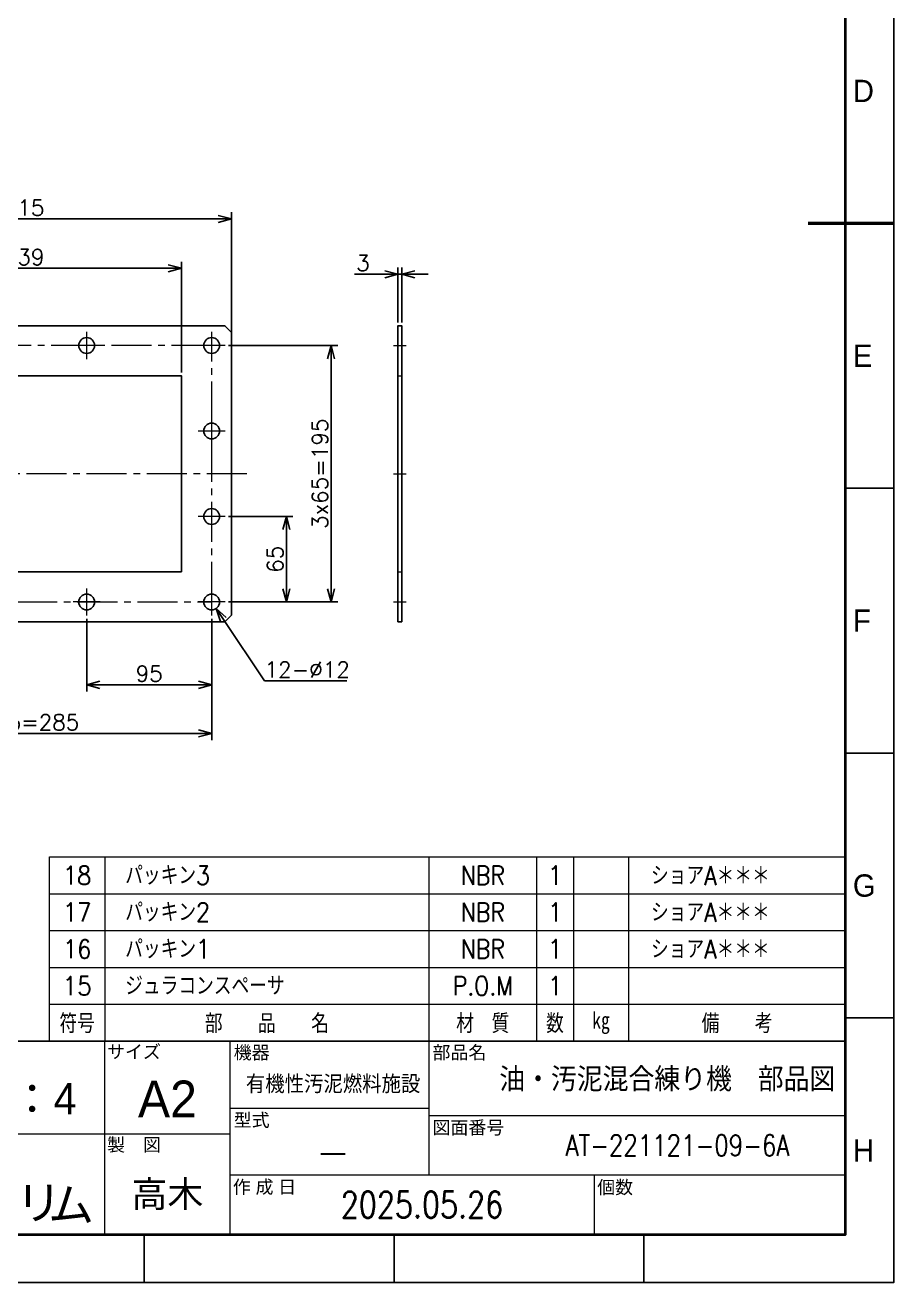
# Model space of a CAD drawing. Header units: millimetres. Extents: x 0 to 4931, y -34 to 1655.
# Drawn here: x 4271 to 4931, y 0 to 956 of the extents above; entities that cross this region are included whole.
import ezdxf
from ezdxf.enums import TextEntityAlignment as Align

# ---------------------------------------------------------------- set-up
doc = ezdxf.new("R2010")
doc.units = ezdxf.units.MM
doc.header["$LTSCALE"] = 1.6
doc.header["$PDMODE"] = 99
doc.header["$PDSIZE"] = 1
doc.linetypes.add('CENTER2', pattern=[28.575000000000003, 19.05, -3.175, 3.175, -3.175])
doc.linetypes.add('HIDDEN', pattern=[9.524999999999999, 6.35, -3.175])
for name, color, linetype, lineweight in [('02_細線', 5, 'Continuous', 13), ('04_HIDDEN', 2, 'HIDDEN', 13), ('05_CENTER', 4, 'CENTER2', 13), ('08_DIM', 3, 'Continuous', 13), ('99_図枠', 7, 'Continuous', 40)]:
    doc.layers.add(name, color=color, linetype=linetype, lineweight=lineweight)
doc.layers.add('10_DRAFT', color=8, linetype='Continuous', lineweight=0, plot=False)
doc.styles.add('KSS_TXT', font='txt.shx', dxfattribs={"bigfont": 'extfont2.shx'})
doc.styles.add('MS_G', font='MS Gothic.ttf')
doc.styles.add('寸法用', font='simplex.shx', dxfattribs={"width": 0.8, "bigfont": '@extfont2.shx'})
doc.styles.add('表題用', font='MS PGothic.ttf')
doc.dimstyles.new('KSS_DIM', dxfattribs={"dimscale": 4, "dimtxt": 3, "dimasz": 2.5, "dimexe": 1.25, "dimexo": 0.625, "dimtad": 1, "dimdsep": 46, "dimtxsty": 'KSS_TXT', "dimblk": 'OPEN30', "dimcen": 0, "dimazin": 2, "dimtfac": 0.75, "dimtmove": 0, "dimatfit": 3, "dimldrblk": 'OPEN30', "dimfxl": 1.25, "dimtolj": 1, "dimarcsym": 0})
doc.dimstyles.new('KSS_DIM$3', dxfattribs={"dimscale": 4, "dimtxt": 3, "dimasz": 2.5, "dimexe": 1.25, "dimexo": 0.625, "dimtad": 1, "dimtih": 1, "dimtoh": 1, "dimdsep": 46, "dimtxsty": 'KSS_TXT', "dimblk": 'OPEN30', "dimcen": 0, "dimazin": 2, "dimtfac": 0.75, "dimtofl": 0, "dimtmove": 0, "dimatfit": 3, "dimldrblk": 'OPEN30', "dimfxl": 1.25, "dimtolj": 1, "dimarcsym": 0})

# ---------------------------------------------------------------- blocks, each defined once
blk = doc.blocks.new('_Open30')
at = {"color": 0, "linetype": 'ByBlock', "lineweight": -2}
for p, q in [((-1, 0.26794919), (0, 0)), ((0, 0), (-1, -0.26794919)), ((0, 0), (-1, 0))]:
    blk.add_line(p, q, dxfattribs=at)
blk = doc.blocks.new('*D191')
at = {"layer": '08_DIM', "color": 0, "lineweight": -2, "transparency": 16777216}
for p, q in [((4543.772202524211, 766.805642388892), (4520.772202524211, 766.805642388892)), ((4553.772202524211, 730.0768902504988), (4553.772202524211, 771.805642388892)), ((4556.772202518867, 766.805642388892), (4553.772202524211, 766.805642388892)), ((4556.772202518867, 730.0768902505279), (4556.772202518867, 771.805642388892)), ((4566.772202518867, 766.805642388892), (4576.772202518867, 766.805642388892))]:
    blk.add_line(p, q, dxfattribs=at)
at = {"layer": 'Defpoints', "color": 0, "transparency": 16777216}
for p in [(4553.772202524211, 766.805642388892), (4553.772202524211, 727.5768902504988), (4556.772202518867, 727.5768902505279)]:
    blk.add_point(p, dxfattribs=at)
at = {"layer": '08_DIM', "color": 0, "lineweight": -2, "transparency": 16777216, "xscale": 10, "yscale": 10, "zscale": 10}
blk.add_blockref('_Open30', (4553.772202524211, 766.805642388892), dxfattribs=at)
at = {"layer": '08_DIM', "color": 0, "lineweight": -2, "transparency": 16777216, "xscale": 10, "yscale": 10, "zscale": 10, "rotation": 180}
blk.add_blockref('_Open30', (4556.772202518867, 766.805642388892), dxfattribs=at)
at = {"layer": '08_DIM', "color": 0, "transparency": 16777216, "insert": (4527.272202524211, 775.305642388892), "char_height": 12, "attachment_point": 5, "style": 'KSS_TXT'}
blk.add_mtext('\\A1;3', dxfattribs=at)
blk = doc.blocks.new('*D192')
at = {"layer": '08_DIM', "color": 0, "lineweight": -2, "transparency": 16777216}
for p, q in [((4425.155919199304, 582.5768902499515), (4474.083421814053, 582.5768902499515)), ((4469.083421814053, 572.5768902499515), (4469.083421814053, 527.5768902499588)), ((4425.155919199304, 517.5768902499588), (4474.083421814053, 517.5768902499588))]:
    blk.add_line(p, q, dxfattribs=at)
at = {"layer": 'Defpoints', "color": 0, "transparency": 16777216}
for p in [(4422.655919199304, 582.5768902499515), (4422.655919199304, 517.5768902499588), (4469.083421814053, 517.5768902499588)]:
    blk.add_point(p, dxfattribs=at)
at = {"layer": '08_DIM', "color": 0, "lineweight": -2, "transparency": 16777216, "xscale": 10, "yscale": 10, "zscale": 10}
for p, rotation in [((4469.083421814053, 582.5768902499515), 90), ((4469.083421814053, 517.5768902499588), 270)]:
    blk.add_blockref('_Open30', p, dxfattribs=dict(at, rotation=rotation))
at = {"layer": '08_DIM', "color": 0, "transparency": 16777216, "insert": (4460.583421814052, 550.0768902499537), "char_height": 12, "attachment_point": 5, "rotation": 90, "style": 'KSS_TXT'}
blk.add_mtext('\\A1;65', dxfattribs=at)
blk = doc.blocks.new('*D193')
at = {"layer": '08_DIM', "color": 0, "lineweight": -2, "transparency": 16777216}
for p, q in [((4425.155919199304, 712.5768902479451), (4508.071350455636, 712.5768902479451)), ((4503.071350455636, 527.5768902499588), (4503.071350455636, 702.5768902479451)), ((4425.155919199304, 517.5768902499588), (4508.071350455636, 517.5768902499588))]:
    blk.add_line(p, q, dxfattribs=at)
at = {"layer": 'Defpoints', "color": 0, "transparency": 16777216}
for p in [(4422.655919199304, 712.5768902479451), (4503.071350455636, 712.5768902479451), (4422.655919199304, 517.5768902499588)]:
    blk.add_point(p, dxfattribs=at)
at = {"layer": '08_DIM', "color": 0, "lineweight": -2, "transparency": 16777216, "xscale": 10, "yscale": 10, "zscale": 10}
for p, rotation in [((4503.071350455636, 712.5768902479451), 90), ((4503.071350455636, 517.5768902499588), 270)]:
    blk.add_blockref('_Open30', p, dxfattribs=dict(at, rotation=rotation))
at = {"layer": '08_DIM', "color": 0, "transparency": 16777216, "insert": (4494.571350455635, 615.0768902489506), "char_height": 12, "attachment_point": 5, "rotation": 90, "style": 'KSS_TXT'}
blk.add_mtext('\\A1;3x65=195', dxfattribs=at)
blk = doc.blocks.new('*D196')
at = {"layer": '08_DIM', "color": 0, "lineweight": -2, "transparency": 16777216}
for p, q in [((4150.317561965856, 692.0768902497994), (4150.317561965856, 776.2920134832893)), ((4389.317561965852, 692.0768902454456), (4389.317561965852, 776.2920134832893)), ((4160.317561965856, 771.2920134832893), (4379.317561965852, 771.2920134832893))]:
    blk.add_line(p, q, dxfattribs=at)
at = {"layer": 'Defpoints', "color": 0, "transparency": 16777216}
for p in [(4389.317561965852, 771.2920134832893), (4150.317561965856, 689.5768902497994), (4389.317561965852, 689.5768902454456)]:
    blk.add_point(p, dxfattribs=at)
at = {"layer": '08_DIM', "color": 0, "lineweight": -2, "transparency": 16777216, "xscale": 10, "yscale": 10, "zscale": 10, "rotation": 180}
blk.add_blockref('_Open30', (4150.317561965856, 771.2920134832893), dxfattribs=at)
at = {"layer": '08_DIM', "color": 0, "lineweight": -2, "transparency": 16777216, "xscale": 10, "yscale": 10, "zscale": 10}
blk.add_blockref('_Open30', (4389.317561965852, 771.2920134832893), dxfattribs=at)
at = {"layer": '08_DIM', "color": 0, "transparency": 16777216, "insert": (4269.817561965854, 779.7920134832893), "char_height": 12, "attachment_point": 5, "style": 'KSS_TXT'}
blk.add_mtext('\\A1;239', dxfattribs=at)
blk = doc.blocks.new('*D197')
at = {"layer": '08_DIM', "color": 0, "lineweight": -2, "transparency": 16777216}
for p, q in [((4112.317561965849, 725.0768902499549), (4112.317561965849, 813.8609242232205)), ((4427.31756196586, 715.0768902479449), (4427.31756196586, 813.8609242232205)), ((4417.31756196586, 808.8609242232205), (4122.317561965849, 808.8609242232205))]:
    blk.add_line(p, q, dxfattribs=at)
at = {"layer": 'Defpoints', "color": 0, "transparency": 16777216}
for p in [(4112.317561965849, 808.8609242232205), (4112.317561965849, 722.5768902499549), (4427.31756196586, 712.5768902479449)]:
    blk.add_point(p, dxfattribs=at)
at = {"layer": '08_DIM', "color": 0, "lineweight": -2, "transparency": 16777216, "xscale": 10, "yscale": 10, "zscale": 10, "rotation": 180}
blk.add_blockref('_Open30', (4112.317561965849, 808.8609242232205), dxfattribs=at)
at = {"layer": '08_DIM', "color": 0, "lineweight": -2, "transparency": 16777216, "xscale": 10, "yscale": 10, "zscale": 10}
blk.add_blockref('_Open30', (4427.31756196586, 808.8609242232205), dxfattribs=at)
at = {"layer": '08_DIM', "color": 0, "transparency": 16777216, "insert": (4269.817561965854, 817.3609242232205), "char_height": 12, "attachment_point": 5, "style": 'KSS_TXT'}
blk.add_mtext('\\A1;315', dxfattribs=at)
blk = doc.blocks.new('*D198')
at = {"layer": '08_DIM', "color": 0, "lineweight": -2, "transparency": 16777216}
for p, q in [((4317.317561965852, 504.7385330164725), (4317.317561965852, 449.5565006198631)), ((4412.31756196586, 504.7385330164725), (4412.31756196586, 449.5565006198631)), ((4402.31756196586, 454.5565006198631), (4327.317561965852, 454.5565006198631))]:
    blk.add_line(p, q, dxfattribs=at)
at = {"layer": 'Defpoints', "color": 0, "transparency": 16777216}
for p in [(4317.317561965852, 507.2385330164725), (4412.31756196586, 507.2385330164725), (4317.317561965852, 454.5565006198631)]:
    blk.add_point(p, dxfattribs=at)
at = {"layer": '08_DIM', "color": 0, "lineweight": -2, "transparency": 16777216, "xscale": 10, "yscale": 10, "zscale": 10, "rotation": 180}
blk.add_blockref('_Open30', (4317.317561965852, 454.5565006198631), dxfattribs=at)
at = {"layer": '08_DIM', "color": 0, "lineweight": -2, "transparency": 16777216, "xscale": 10, "yscale": 10, "zscale": 10}
blk.add_blockref('_Open30', (4412.31756196586, 454.5565006198631), dxfattribs=at)
at = {"layer": '08_DIM', "color": 0, "transparency": 16777216, "insert": (4364.817561965856, 463.0565006198631), "char_height": 12, "attachment_point": 5, "style": 'KSS_TXT'}
blk.add_mtext('\\A1;95', dxfattribs=at)
blk = doc.blocks.new('*D199')
at = {"layer": '08_DIM', "color": 0, "lineweight": -2, "transparency": 16777216}
for p, q in [((4127.317561965852, 504.7385330164798), (4127.317561965852, 412.5911620663965)), ((4412.31756196586, 504.7385330164725), (4412.31756196586, 412.5911620663965)), ((4402.31756196586, 417.5911620663965), (4137.317561965852, 417.5911620663965))]:
    blk.add_line(p, q, dxfattribs=at)
at = {"layer": 'Defpoints', "color": 0, "transparency": 16777216}
for p in [(4127.317561965852, 507.2385330164798), (4412.31756196586, 507.2385330164725), (4127.317561965852, 417.5911620663965)]:
    blk.add_point(p, dxfattribs=at)
at = {"layer": '08_DIM', "color": 0, "lineweight": -2, "transparency": 16777216, "xscale": 10, "yscale": 10, "zscale": 10, "rotation": 180}
blk.add_blockref('_Open30', (4127.317561965852, 417.5911620663965), dxfattribs=at)
at = {"layer": '08_DIM', "color": 0, "lineweight": -2, "transparency": 16777216, "xscale": 10, "yscale": 10, "zscale": 10}
blk.add_blockref('_Open30', (4412.31756196586, 417.5911620663965), dxfattribs=at)
at = {"layer": '08_DIM', "color": 0, "transparency": 16777216, "insert": (4269.817561965856, 426.0911620663965), "char_height": 12, "attachment_point": 5, "style": 'KSS_TXT'}
blk.add_mtext('\\A1;3x95=285', dxfattribs=at)
blk = doc.blocks.new('*D200')
at = {"layer": '08_DIM', "color": 0, "lineweight": -2, "transparency": 16777216}
for p, q in [((4452.389464745371, 457.6269424947707), (4421.208929535203, 504.2748760135062)), ((4514.889464745373, 457.6269424947707), (4452.389464745371, 457.6269424947707))]:
    blk.add_line(p, q, dxfattribs=at)
at = {"layer": 'Defpoints', "color": 0, "transparency": 16777216}
for p in [(4408.983299127345, 522.5651455886227), (4415.651824804359, 512.5886349112866)]:
    blk.add_point(p, dxfattribs=at)
at = {"layer": '08_DIM', "color": 0, "lineweight": -2, "transparency": 16777216, "xscale": 10, "yscale": 10, "zscale": 10, "rotation": 123.7596643540315}
blk.add_blockref('_Open30', (4415.651824804359, 512.5886349112866), dxfattribs=at)
at = {"layer": '08_DIM', "color": 0, "transparency": 16777216, "insert": (4484.889464745373, 466.1269424947704), "char_height": 12, "attachment_point": 5, "style": 'KSS_TXT'}
blk.add_mtext('\\A1;12-%%C12', dxfattribs=at)

msp = doc.modelspace()

# ---------------------------------------------------------------- linework, layer by layer
at = {"color": 3}
for points in [[(4117.317561965849, 727.5768902499549), (4422.31756196586, 727.5768902499549), (4427.31756196586, 722.5768902499549), (4427.317561965856, 507.5768902499694), (4422.317561965856, 502.5768902499694), (4117.317561965849, 502.5768902499694), (4112.317561965849, 507.5768902499694), (4112.317561965849, 722.5768902499549)], [(4553.772202524211, 502.5768902505024), (4553.772202524211, 727.5768902504988), (4556.772202518867, 727.5768902505279), (4556.772202518867, 502.5768902505024)], [(4150.317561965856, 689.5768902497994), (4389.317561965852, 689.5768902454456), (4389.317561965852, 540.5768902454447), (4150.317561965856, 540.5768902497994)]]:
    msp.add_lwpolyline(points, close=True, dxfattribs=at)
for centre in [(4317.31756196586, 712.5768902499622), (4412.31756196586, 712.5768902499549), (4412.317561965852, 647.5768902499549), (4412.317561965852, 582.5768902499549), (4317.317561965852, 517.5768902499622), (4412.317561965852, 517.5768902499549)]:
    msp.add_circle(centre, 6, dxfattribs=at)
at = {"layer": '02_細線'}
for p, q in [((4289.079020717956, 183.6927427502344), (4289.079020717956, 323.6784539812327)), ((4289.079020717956, 323.6784539812327), (4893.903013017505, 323.6784539812327)), ((4331.074730191485, 323.6784539812327), (4331.074730191485, 183.6927427502344)), ((4577.41148179938, 323.6784539812327), (4577.41148179938, 183.6927427502344)), ((4659.179593072484, 323.6784539812327), (4659.179593072484, 183.6927427502344)), ((4687.176732721506, 323.6784539812327), (4687.176732721506, 183.6927427502344)), ((4729.172442195038, 323.6784539812327), (4729.172442195038, 183.6927427502344)), ((4289.079020717956, 295.6813123366703), (4893.903013017505, 295.6813123366703)), ((4289.079020717956, 267.6841706921225), (4893.903013017505, 267.6841706921225)), ((4289.079020717956, 239.6870290475601), (4893.903013017505, 239.6870290475601)), ((4289.079020717956, 211.6898874029978), (4893.903013017505, 211.6898874029978))]:
    msp.add_line(p, q, dxfattribs=at)
at = {"layer": '04_HIDDEN', "color": 3}
for p, q in [((4553.772202524211, 689.5768902505006), (4556.772202518867, 689.5768902505151)), ((4553.772202524211, 540.5768902504997), (4556.772202518867, 540.5768902505142))]:
    msp.add_line(p, q, dxfattribs=at)
at = {"layer": '05_CENTER'}
for p, q in [((4317.317561965852, 702.2385330144589), (4317.317561965852, 722.9152474814382)), ((4412.31756196586, 702.2385330144589), (4412.31756196586, 722.9152474814382)), ((4327.655919199295, 712.5768902479449), (4306.97920473241, 712.5768902479449)), ((4422.655919199302, 712.5768902479449), (4401.979204732417, 712.5768902479449)), ((4550.573694769362, 712.5769347478308), (4560.139536671545, 712.5769347478308)), ((4412.31756196586, 637.2385330164798), (4412.31756196586, 657.9152474834591)), ((4422.655919199302, 647.5768902499658), (4401.979204732417, 647.5768902499658)), ((4439.132617085235, 615.0768902499694), (4100.502506846477, 615.0768902499694)), ((4550.489281570448, 615.0768902505079), (4560.05512347263, 615.0768902505079)), ((4412.31756196586, 572.2385330164652), (4412.31756196586, 592.9152474834445)), ((4422.655919199302, 582.5768902499512), (4401.979204732417, 582.5768902499512)), ((4317.317561965852, 507.2385330164725), (4317.317561965852, 527.9152474834518)), ((4412.31756196586, 507.2385330164725), (4412.31756196586, 527.9152474834518)), ((4327.655919199295, 517.5768902499585), (4306.97920473241, 517.5768902499585)), ((4422.655919199302, 517.5768902499585), (4401.979204732417, 517.5768902499585)), ((4550.573694769362, 517.5769347478308), (4560.139536671544, 517.5769347478308))]:
    msp.add_line(p, q, dxfattribs=at)
msp.add_lwpolyline([(4127.317561965852, 517.5768902499694), (4412.31756196586, 517.5768902499694), (4412.31756196586, 712.5768902479485), (4127.317561965852, 712.5768902479485)], close=True, dxfattribs=at)
at = {"layer": '10_DRAFT'}
msp.add_line((4553.772202524211, 615.0768902505006), (4556.772202518867, 615.0768902505151), dxfattribs=at)
at = {"layer": '99_図枠', "lineweight": 53}
msp.add_line((4930.674441588782, 805.4777998905813), (4865.617298731902, 805.4777998905813), dxfattribs=at)
at = {"layer": '99_図枠', "lineweight": 25}
for p, q in [((4930.674441588782, 604.0672498913921), (4893.903013017505, 604.0672498913921)), ((4930.674441588782, 402.6566998922065), (4893.903013017505, 402.6566998922065)), ((4930.674441588782, 201.2461498930209), (4893.903013017505, 201.2461498930209)), ((4361.028441591085, -0.1644001061665676), (4361.028441591085, 36.60702846511435)), ((4361.028441591085, -1.126752522395691e-07), (4361.028441591085, 36.60702846511435)), ((4550.910441590317, -1.126752522395691e-07), (4550.910441590317, 36.60702846511435)), ((4740.79244158955, -1.126752522395691e-07), (4740.79244158955, 36.60702846511435))]:
    msp.add_line(p, q, dxfattribs=at)
at = {"layer": '99_図枠', "lineweight": 13}
for p, q in [((4331.017298734063, 36.60702846511435), (4331.017298734063, 183.6927427502344)), ((4426.331584447904, 36.60702846511435), (4426.331584447904, 183.6927427502344)), ((4577.379186745176, 183.6927427502344), (4577.379186745176, 81.86417132207339)), ((4426.331584447904, 132.7784570361548), (4577.379186745176, 132.7784570361548)), ((4577.379186745176, 127.1213141790306), (4893.903013017505, 127.1213141790306)), ((4426.331584447904, 112.9784570362301), (4101.903013020703, 112.9784570362301)), ((4426.331584447904, 81.86417132207339), (4893.903013017505, 81.86417132207339)), ((4702.874441589664, 81.86417132207339), (4702.874441589664, 36.60702846511435))]:
    msp.add_line(p, q, dxfattribs=at)
at = {"layer": '99_図枠'}
msp.add_lwpolyline([(2762.291584454688, 36.60702846511435), (4893.903013017505, 36.60702846511435), (4893.903013017505, 1574.348571316039), (2762.291584454688, 1574.348571316039)], close=True, dxfattribs=at)
at = {"layer": '99_図枠', "lineweight": 25}
msp.add_lwpolyline([(4101.903013020703, 36.60702846511435), (4893.903013017505, 36.60702846511435), (4893.903013017505, 183.6927427502344), (4101.903013020703, 183.6927427502344)], close=True, dxfattribs=at)
at = {"layer": 'Defpoints'}
msp.add_lwpolyline([(2652.090441588782, -1.126752522395691e-07), (4930.674441588782, -1.126752522395691e-07), (4930.674441588782, 1611.11999988732), (2652.090441588782, 1611.11999988732)], close=True, dxfattribs=at)

# ---------------------------------------------------------------- texts
for tag, height, style, width, p in [('18', 13.99857157432914, '寸法用', 0.9, (4310.076875454721, 309.6798816548364)), ('NBR', 14.4, 'KSS_TXT', 0.85, (4618.295537435919, 309.6798816548328)), ('1', 14.4, 'KSS_TXT', 0.85, (4673.178162896995, 309.6798816548328)), ('ショアA＊＊＊', 14.4, 'KSS_TXT', 0.85, (4791.250334273333, 309.6798846630629)), ('17', 13.99857157432914, '寸法用', 0.9, (4310.076875454721, 281.6827400102886)), ('NBR', 14.4, 'KSS_TXT', 0.85, (4618.295537435919, 281.682740010285)), ('1', 14.4, 'KSS_TXT', 0.85, (4673.178162896995, 281.682740010285)), ('ショアA＊＊＊', 14.4, 'KSS_TXT', 0.85, (4791.250334273333, 281.6827430185151)), ('16', 13.99857157432914, '寸法用', 0.9, (4310.076875454721, 253.6855983657263)), ('NBR', 14.4, 'KSS_TXT', 0.85, (4618.295537435919, 253.6855983657226)), ('1', 14.4, 'KSS_TXT', 0.85, (4673.178162896995, 253.6855983657226)), ('ショアA＊＊＊', 14.4, 'KSS_TXT', 0.85, (4791.250334273333, 253.6856013739527)), ('15', 14.4, '寸法用', 0.9, (4310.076875454721, 225.6884567211639)), ('P.O.M', 14.4, 'KSS_TXT', 0.85, (4618.295537435919, 225.6884567211639)), ('1', 14.4, 'KSS_TXT', 0.85, (4673.178162896995, 225.6884567211639)), ('符号', 14.4, 'KSS_TXT', 0.85, (4310.076875454721, 197.6913150766306)), ('部\u3000\u3000品\u3000\u3000名', 14.4, 'KSS_TXT', 0.85, (4454.243105995443, 197.6913150766306)), ('材\u3000質', 14.4, 'KSS_TXT', 0.85, (4618.295537435919, 197.6913150766306)), ('数', 14.4, 'KSS_TXT', 0.85, (4673.178162896995, 197.6913150766306)), ('㎏', 14.4, 'KSS_TXT', 0.85, (4708.17458745827, 197.6913150766306)), ('備\u3000\u3000考', 14.4, 'KSS_TXT', 0.85, (4811.537727606272, 197.6913150766306)), ('油・汚泥混合練り機\u3000部品図', 16, '表題用', 0.9, (4758.532324541993, 155.4070284646334)), ('有機性汚泥燃料施設', 12, '表題用', 0.9, (4504.579724471896, 151.5953389883164)), ('AT-221121-09-6A', 16, '寸法用', 0.8, (4766.268646919212, 104.492742750552)), ('―', 16, 'KSS_TXT', 0.9, (4504.547389438947, 99.82131417911319)), ('2025.05.26', 20, '寸法用', 0.8, (4572.103013018783, 59.23559989359296))]:
    msp.add_attdef(tag, text='', height=height, dxfattribs=dict(style=style, width=width)).set_placement(p, align=Align.MIDDLE)
at = {"style": 'KSS_TXT', "width": 0.85}
for tag, p in [('パッキン3', (4346.609836479391, 309.6798816548328)), ('パッキン2', (4346.609836479391, 281.682740010285)), ('パッキン1', (4346.609836479391, 253.6855983657226)), ('ジュラコンスペーサ', (4346.609836479391, 225.6884567211639))]:
    msp.add_attdef(tag, text='', height=14.4, dxfattribs=at).set_placement(p, align=Align.MIDDLE_LEFT)
at = {"style": '表題用'}
for tag, height, p in [('1：4', 24, (4275.860155877144, 139.8498856075532)), ('高木', 20, (4378.674441590983, 67.7213141792729))]:
    msp.add_attdef(tag, text='', height=height, dxfattribs=at).set_placement(p, align=Align.MIDDLE)
at = {"layer": '99_図枠', "lineweight": 13, "style": '表題用'}
for s, p in [('D', (4899.560155874624, 906.1830748901705)), ('E', (4899.560155874624, 704.772524890983)), ('F', (4899.560155874624, 503.3619748917993)), ('G', (4899.560155874624, 301.9514248926137)), ('H', (4899.560155874624, 100.5408748934262))]:
    msp.add_text(s, height=16.97142857136, dxfattribs=at).set_placement(p, align=Align.MIDDLE_LEFT)
at = {"layer": '99_図枠', "style": '表題用'}
for s, p in [('サイズ', (4332.811373417519, 175.5816704054944)), ('機器', (4429.049900326663, 175.0011021143912)), ('部品名', (4580.097502623943, 175.0011021143912)), ('型式', (4429.049900326663, 123.5868164003116)), ('図面番号', (4580.097502623939, 117.9296735431892)), ('製\u3000図', (4332.811434363195, 104.8673846914955)), ('作 成 日', (4428.359751477627, 72.79233033498554)), ('個数', (4705.249328577196, 72.51576659572697))]:
    msp.add_text(s, height=10, dxfattribs=at).set_placement(p, align=Align.MIDDLE_LEFT)
msp.add_text('A2', height=28, dxfattribs=at).set_placement((4378.674441590983, 139.8498856075532), align=Align.MIDDLE)
at = {"layer": '99_図枠', "lineweight": 5, "style": 'MS_G'}
for s, p in [('リ', (4280.830120029545, 60.92087294038561)), ('ム', (4305.442870742507, 59.30858722610742))]:
    msp.add_text(s, height=25.53860571418252, dxfattribs=at).set_placement(p, align=Align.MIDDLE_CENTER)

# ---------------------------------------------------------------- dimensions: what is measured, and where the dimension line sits
at = {"layer": '08_DIM'}
for base, p1, p2, picture, middle in [((4112.317561965849, 808.8609242232205), (4427.31756196586, 712.5768902479449), (4112.317561965849, 722.5768902499549), '*D197', (4269.817561965854, 817.3609242232205)), ((4389.317561965852, 771.2920134832893), (4150.317561965856, 689.5768902497994), (4389.317561965852, 689.5768902454456), '*D196', (4269.817561965854, 779.7920134832893)), ((4553.772202524211, 766.805642388892), (4556.772202518867, 727.5768902505279), (4553.772202524211, 727.5768902504988), '*D191', (4527.272202524211, 775.305642388892)), ((4317.317561965852, 454.5565006198631), (4412.31756196586, 507.2385330164725), (4317.317561965852, 507.2385330164725), '*D198', (4364.817561965856, 463.0565006198631))]:
    dim = msp.add_linear_dim(base=base, p1=p1, p2=p2, dimstyle='KSS_DIM', dxfattribs=at)
    dim.commit()
    dim.dimension.update_dxf_attribs({"geometry": picture, "text_midpoint": middle})
dim = msp.add_linear_dim(base=(4503.071350455636, 712.5768902479451), p1=(4422.655919199302, 517.5768902499585), p2=(4422.655919199302, 712.5768902479449), angle=90, text='3x65=<>', dimstyle='KSS_DIM', dxfattribs=at)
dim.commit()
dim.dimension.update_dxf_attribs({"geometry": '*D193', "text_midpoint": (4494.571350455635, 615.0768902489506)})
dim = msp.add_linear_dim(base=(4469.083421814053, 517.5768902499588), p1=(4422.655919199302, 582.5768902499512), p2=(4422.655919199302, 517.5768902499585), angle=90, dimstyle='KSS_DIM', dxfattribs=at)
dim.commit()
dim.dimension.update_dxf_attribs({"geometry": '*D192', "text_midpoint": (4460.583421814052, 550.0768902499537)})
dim = msp.add_diameter_dim_2p(p1=(4408.983299127345, 522.5651455886227), p2=(4415.651824804359, 512.5886349112866), text='12-<>', dimstyle='KSS_DIM$3', override={"dimpost": '%%C<>', "dimtix": 1}, dxfattribs=at)
dim.commit()
dim.dimension.update_dxf_attribs({"geometry": '*D200', "text_midpoint": (4484.889464745373, 457.6269424947704), "dimtype": 163})
dim = msp.add_linear_dim(base=(4127.317561965852, 417.5911620663965), p1=(4412.31756196586, 507.2385330164725), p2=(4127.317561965852, 507.2385330164798), text='3x95=<>', dimstyle='KSS_DIM', dxfattribs=at)
dim.commit()
dim.dimension.update_dxf_attribs({"geometry": '*D199', "text_midpoint": (4269.817561965856, 426.0911620663965)})

doc.saveas('drawing.dxf')
